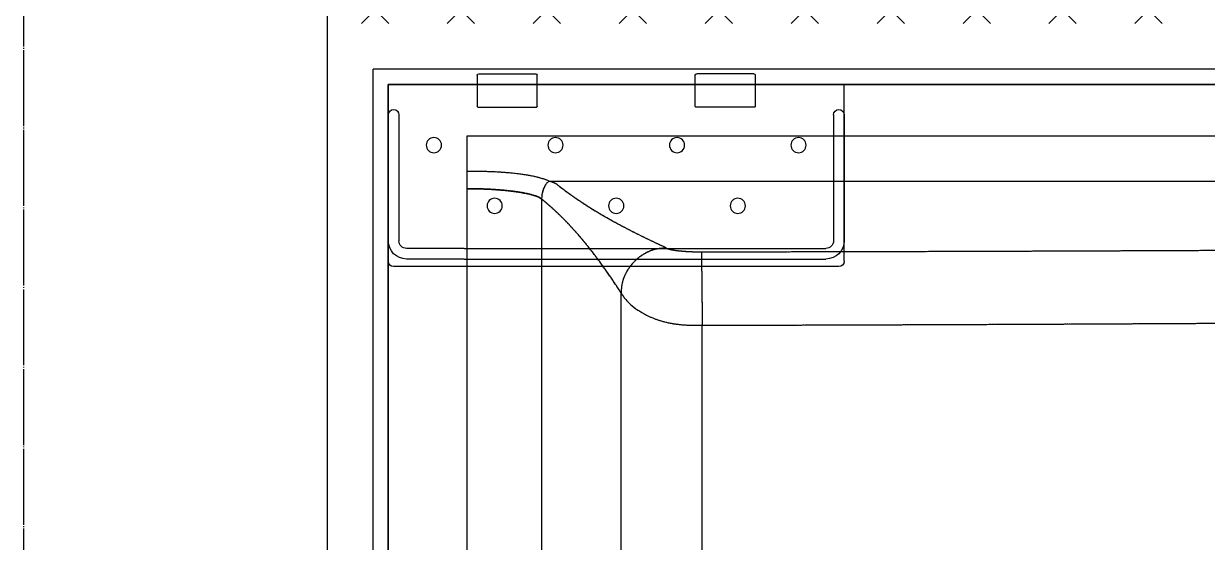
# Model space of a CAD drawing. Header units: millimetres. Extents: x 18456 to 179493, y -203649 to 469211.
# Drawn here: x 115315 to 116094, y -180501 to -180159 of the extents above; entities that cross this region are included whole.
import ezdxf

# ---------------------------------------------------------------- set-up
doc = ezdxf.new("R2010")
doc.units = ezdxf.units.MM
doc.linetypes.add('X-평면도(기본형)$0$CEN', pattern=[52.5, 50, -1, 0.5, -1])
doc.linetypes.add('X-평면도(기본형)$0$HIDDENX2', pattern=[0.75, 0.5, -0.25])
for name, color, linetype, true_color in [('X-평면도(기본형)$0$40HAT', 9, 'Continuous', 0x808080), ('X-평면도(기본형)$0$CEN', 1, 'X-평면도(기본형)$0$CEN', 0xff0000), ('X-평면도(기본형)$0$FIN', 9, 'Continuous', 0x808080), ('X-평면도(기본형)$0$FUR', 6, 'Continuous', 0xff00ff), ('X-평면도(기본형)$0$MC', 7, 'Continuous', 0x7f7fff), ('X-평면도(기본형)$0$W1', 2, 'Continuous', 0xffff00)]:
    doc.layers.add(name, color=color, linetype=linetype, true_color=true_color)

# ---------------------------------------------------------------- blocks, each defined once
blk = doc.blocks.new('X-평면도(기본형)$0$코너  선반')
at = {"layer": 'X-평면도(기본형)$0$FUR'}
for p, q in [((506927.7953689228, 180420.7733273796), (506927.7953689228, 180400.2733273796)), ((506928.7953689228, 180421.7733273796), (506966.2953689228, 180421.7733273796)), ((506928.7953689228, 180421.7733273796), (506966.2953689228, 180421.7733273796)), ((506967.2953689228, 180400.2733273796), (506967.2953689228, 180420.7733273796)), ((507071.2953689229, 180400.2733273796), (507071.2953689229, 180420.7733273796)), ((507109.7953689229, 180421.7733273796), (507072.2953689229, 180421.7733273796)), ((507109.7953689229, 180421.7733273796), (507072.2953689229, 180421.7733273796)), ((507110.7953689229, 180420.7733273796), (507110.7953689229, 180400.2733273796)), ((506869.2953689229, 180298.2733273796), (506869.2953689229, 180414.7733273796)), ((506869.2953689229, 180414.7733273796), (506927.7953689228, 180414.7733273796)), ((506967.2953689228, 180414.7733273796), (507071.2953689229, 180414.7733273796)), ((507110.7953689229, 180414.7733273796), (507169.2953689229, 180414.7733273796)), ((507169.2953689229, 180298.2733273796), (507169.2953689229, 180414.7733273796)), ((506928.2953689228, 180399.7733273796), (506966.7953689228, 180399.7733273796)), ((507110.2953689229, 180399.7733273796), (507071.7953689229, 180399.7733273796)), ((506872.7953689229, 180294.7733273796), (507165.7953689229, 180294.7733273796))]:
    blk.add_line(p, q, dxfattribs=at)
at = {"layer": 'X-평면도(기본형)$0$FUR', "color": 8, "true_color": 0x808080}
for p, q in [((506869.2953689229, 180394.7733273796), (506869.2953689229, 180311.7733273796)), ((506876.2953689229, 180394.7733273796), (506876.2953689229, 180311.7733273796)), ((507162.2953689229, 180394.7733273796), (507162.2953689229, 180311.7733273796)), ((507169.2953689229, 180394.7733273796), (507169.2953689229, 180311.7733273796)), ((507119.2953689229, 180306.7733273796), (506881.2953689229, 180306.7733273796)), ((507119.2953689229, 180306.7733273796), (507157.2953689229, 180306.7733273796)), ((507119.2953689229, 180299.7733273796), (506881.2953689229, 180299.7733273796)), ((507119.2953689229, 180299.7733273796), (507157.2953689229, 180299.7733273796))]:
    blk.add_line(p, q, dxfattribs=at)
for centre in [(506899.2953689229, 180374.7733273796), (506979.2953689229, 180374.7733273796), (507059.2953689229, 180374.7733273796), (507139.2953689229, 180374.7733273796), (506939.2953689229, 180334.7733273796), (507019.2953689229, 180334.7733273796), (507099.2953689229, 180334.7733273796)]:
    blk.add_circle(centre, 5, dxfattribs=at)
at = {"layer": 'X-평면도(기본형)$0$FUR'}
for centre, radius, start, end in [((506928.7953689228, 180420.7733273796), 0.9999999999993179, 90, 180), ((506966.2953689229, 180420.7733273796), 1, 0, 90), ((507072.2953689229, 180420.7733273796), 1, 90, 180), ((507109.7953689229, 180420.7733273796), 1, 0, 90), ((506928.2953689228, 180400.2733273796), 0.4999999999997726, 180, 270), ((506966.7953689228, 180400.2733273796), 0.5, 270, 0), ((507071.7953689229, 180400.2733273796), 0.5, 180, 270), ((507110.2953689229, 180400.2733273796), 0.5, 270, 0), ((506872.7953689229, 180298.2733273796), 3.500000000000114, 180, 270), ((507165.7953689229, 180298.2733273796), 3.5, 270, 0)]:
    blk.add_arc(centre, radius, start, end, dxfattribs=at)
at = {"layer": 'X-평면도(기본형)$0$FUR', "color": 8, "true_color": 0x808080}
for centre, radius, start, end in [((506872.7953689229, 180394.7733273796), 3.5, 0, 180), ((507165.7953689229, 180394.7733273796), 3.5, 0, 180), ((506881.2953689229, 180311.7733273796), 11.99999999999989, 180, 270), ((506881.2953689229, 180311.7733273796), 4.999999999999716, 180, 270), ((507157.2953689229, 180311.7733273796), 4.999999999999545, 270, 0), ((507157.2953689229, 180311.7733273796), 12, 270, 0)]:
    blk.add_arc(centre, radius, start, end, dxfattribs=at)
blk = doc.blocks.new('X-평면도(기본형)$0$SB1703 1500')
at = {"layer": 'X-평면도(기본형)$0$FUR', "color": 8, "linetype": 'X-평면도(기본형)$0$HIDDENX2', "ltscale": 2, "true_color": 0x808080}
for points, degree in [([(0, 800), (0, 299.0099534354522), (0, 165.6511625523563), (0, 2.153683453798294e-09)], 3), ([(1500, 800), (750, 800), (0, 800)], 2), ([(51.84770239325007, 742.9599574143358), (51.84770239325007, 754.5194276914262), (51.84770239325007, 766.0788979685167)], 2), ([(51.84770239325007, 766.0788979685167), (78.98799231194425, 766.0788979685167), (106.1282822306384, 766.0788979685167)], 2), ([(106.1282822306384, 766.0788979778299), (692.1686779991724, 766.0788979778299), (1278.209073767706, 766.0788979778299)], 2), ([(51.84770239325007, 736.9799707861966), (51.84770239325007, 739.9699641002662), (51.84770239325007, 742.9599574143358)], 2), ([(51.84770239325007, 733.7516752566444), (51.84770239325007, 735.3658230214205), (51.84770239325007, 736.9799707861966)], 2), ([(51.84770239325007, 731.3074284558534), (51.84770239325007, 732.5295518562489), (51.84770239325007, 733.7516752566444)], 2), ([(106.1282822304638, 736.3708559155639), (496.8214334683726, 736.3708559824154), (887.5145847063395, 736.370856049296), (1278.207735944248, 736.3708561161475)], 3), ([(106.1309020272456, 736.3719975177082), (109.2819223681581, 735.4305682095), (110.7109679501154, 734.4112307014293)], 2), ([(110.7257892636699, 734.4115817611164), (136.9109033436398, 713.3070188632701), (182.1387169455411, 692.8359918280621)], 2), ([(51.84770239325007, 731.3074284558534), (51.85730514122406, 731.3074304658803), (51.86690801201621, 731.3074319856532), (51.87651100358926, 731.3074330152012)], 3), ([(51.8477020941209, 399.9999199876911), (51.8477020941209, 565.6535418684944), (51.8477020941209, 731.3071637492976)], 2), ([(101.1044580895104, 400.0003563296923), (101.1044581868919, 524.7746543679968), (101.1044582843315, 624.5489524062723), (101.1044583817711, 724.3232504445477)], 3), ([(101.104560768872, 724.3267537463398), (101.1045607682609, 724.3250020948617), (101.1045607676497, 724.3232504433836)], 2), ([(101.1299472772516, 724.3027043220354), (101.1172540230618, 724.3147290341876), (101.104560768872, 724.3267537463398)], 2), ([(101.1306146758143, 724.3335865730187), (101.1304674616549, 724.3274100524432), (101.1303203732823, 724.3212335844873), (101.1301733689616, 724.3150571518345), (101.1300264067831, 724.308880736935), (101.1298794446047, 724.3027043220354)], 5), ([(182.9715878423885, 692.1676849428914), (174.8975802590139, 691.8527688732138), (166.8235726756393, 691.5378528035653), (154.0467935121269, 678.8024741181289), (153.5974895582767, 670.7294892550854), (153.1926419605152, 662.6565043919836)], 5), ([(182.1387169455411, 692.8359918280621), (182.518447640352, 692.501083115465), (182.9715878423885, 692.1679471040261)], 2), ([(206.071993232239, 689.7307010322693), (405.573660477472, 690.0275754915201), (604.949446150451, 691.0575522815925)], 2), ([(153.1926419605734, 662.6565043919836), (152.7920898422017, 663.2835674294329), (152.39153772383, 663.9106304668821)], 2), ([(153.1926419605734, 400.0000664443651), (153.1926419605734, 531.3282854181743), (153.1926419605734, 662.6565043919836)], 2), ([(202.851316701388, 641.357875504822), (204.0797092510038, 641.3502987974789), (205.3068025928224, 641.3522069227183), (206.5257934699184, 641.3565459318925)], 3)]:
    blk.add_open_spline(points, degree=degree, dxfattribs=at)
at = {"layer": 'X-평면도(기본형)$0$FUR'}
for points, degree in [([(0, 800), (0, 299.0099534354522), (0, 165.6511625523563), (0, 2.153683453798294e-09)], 3), ([(1500, 800), (750, 800), (0, 800)], 2), ([(51.84770239325007, 742.9599574143358), (51.84770239325007, 754.5194276914262), (51.84770239325007, 766.0788979685167)], 2), ([(51.84770239325007, 766.0788979685167), (78.98799231194425, 766.0788979685167), (106.1282822306384, 766.0788979685167)], 2), ([(106.1282822306384, 766.0788979778299), (692.1686779991724, 766.0788979778299), (1278.209073767706, 766.0788979778299)], 2), ([(51.84770239325007, 736.9799707861966), (51.84770239325007, 739.9699641002662), (51.84770239325007, 742.9599574143358)], 2), ([(51.84770239325007, 733.7516752566444), (51.84770239325007, 735.3658230214205), (51.84770239325007, 736.9799707861966)], 2), ([(51.84770239325007, 731.3074284558534), (51.84770239325007, 732.5295518562489), (51.84770239325007, 733.7516752566444)], 2), ([(51.84770239325007, 731.3074284558534), (51.85730514122406, 731.3074304658803), (51.86690801201621, 731.3074319856532), (51.87651100358926, 731.3074330152012)], 3), ([(51.8477020941209, 399.9999199876911), (51.8477020941209, 565.6535418684944), (51.8477020941209, 731.3071637492976)], 2)]:
    blk.add_open_spline(points, degree=degree, dxfattribs=at)
at = {"layer": 'X-평면도(기본형)$0$FUR', "color": 8, "linetype": 'X-평면도(기본형)$0$HIDDENX2', "ltscale": 2, "true_color": 0x808080}
for points, degree, knots in [([(51.84770239325007, 742.9599574143358), (57.25002424354898, 742.9588877671049), (62.76317830011249, 742.8540365422377), (73.42356112663401, 742.4002154295449), (78.60951141477562, 742.0430450444692), (88.2281284079072, 740.9773140980978), (92.67191393201938, 740.255549858528), (100.3968979411875, 738.4764940554451), (103.6893122002366, 737.4107230044028), (106.1309069963754, 736.3712090881309)], 3, [0, 0, 0, 0, 0.25, 0.25, 0.5, 0.5, 0.7499999999999999, 0.7499999999999999, 1, 1, 1, 1]), ([(101.5508394870558, 728.6309204195859), (101.5548796615331, 728.6485012513003), (101.8009282673011, 729.7116562403389), (102.2867093929672, 731.160558514297), (102.7828872236423, 732.2975607251865), (102.9327577297809, 732.6181321713957)], 3, [0, 0, 0, 0, 0.01139093183086673, 0.6895089859466497, 1, 1, 1, 1]), ([(102.9327577297809, 732.6181321713957), (102.9721681863302, 732.7024307231186), (103.0999976990861, 732.9706345486338), (103.2301400629221, 733.227117442817), (103.3204957246198, 733.3974931169942), (103.3206361155608, 733.3977578215417), (103.3207765096449, 733.3980225137784)], 3, [0, 0, 0, 0, 0.3101582223119344, 0.9989281759331065, 0.9989281759331065, 1, 1, 1, 1]), ([(103.3207765096449, 733.3980225137784), (103.6925750846858, 734.0989936882397), (104.0863780175569, 734.7136834924167), (104.8122276448412, 735.5693194958149), (105.1289028783794, 735.8479449314473), (105.5032496136264, 736.0754866993229), (105.5407088956563, 736.0972002141643), (105.578820615483, 736.1183121361537)], 3, [0, 0, 0, 0, 0.5339167873800323, 0.5339167873800323, 0.9527767628377517, 0.9527767628377517, 1, 1, 1, 1]), ([(105.578820615483, 736.1183121361537), (105.5790158783202, 736.1184203016746), (105.5792111582705, 736.1185284513922), (105.7663623535191, 736.222152102564), (105.9448204533546, 736.2973412690917), (106.1309069963754, 736.3712090881309)], 3, [0, 0, 0, 0, 0.001043526449281883, 0.001043526449281883, 1, 1, 1, 1]), ([(51.87651100358926, 731.3074330152012), (57.71340620564297, 731.3080588072771), (63.59492209006567, 731.1275861761533), (74.55760053714039, 730.4421805709135), (79.69497168698581, 729.9345188473817), (88.60651932144538, 728.6621085926017), (92.38394432346104, 727.8980783123989), (98.14581392286345, 726.2115666083992), (100.1432060584775, 725.2867140409944), (101.1306141391397, 724.3338287633378)], 3, [0, 0, 0, 0, 0.2496919009422602, 0.2496919009422602, 0.4997946006281734, 0.4997946006281734, 0.7498973003140866, 0.7498973003140866, 1, 1, 1, 1]), ([(101.1044583817711, 724.3232504445477), (100.9812278845347, 724.4348498838954), (100.7330845552497, 724.6595723109203), (100.092873629008, 725.1099904465373), (99.07732362684328, 725.6743140736653), (97.4940268782666, 726.3419079376617), (95.53796991193667, 726.9968561168644), (93.21010270935949, 727.6312861811602), (90.52235455566552, 728.2366593382321), (87.49551288923249, 728.8044833137828), (84.15954977727961, 729.3263502188493), (80.55262947722804, 729.7934248519014), (76.72034633450676, 730.2022114103311), (72.71345857164124, 730.5497499926423), (68.58560940914322, 730.833044520783), (64.39094478654442, 731.0486482203705), (60.1825698048342, 731.1993200011784), (56.68511053628754, 731.2728495599877), (53.92288169887615, 731.3029683809727), (52.55742989422288, 731.3057687230757), (51.87651104270481, 731.3071651881037)], 3, [0, 0, 0, 0, 0.02908179323226727, 0.05856060922619059, 0.1186272702818422, 0.1800573098370524, 0.2426714282812583, 0.3062652241419371, 0.3706103601586211, 0.4354618301016513, 0.5005635219259694, 0.5656533545015136, 0.6304647994193922, 0.6947355450226448, 0.7582159453810808, 0.8206754078472396, 0.88190699613696, 0.9417290499183574, 0.9709416412401941, 1, 1, 1, 1]), ([(101.1306141391397, 724.3338287633378), (101.1306135953055, 724.3440894955129), (101.1306133429171, 724.3543489879812), (101.13061427098, 724.3851788110042), (101.1306171477772, 724.4057424492785), (101.1306390192476, 724.4675951145473), (101.1306712874211, 724.50878876762), (101.1308722433168, 724.6331572975032), (101.131144924555, 724.7157993075089), (101.1327756930841, 724.9678792131017), (101.1349420224433, 725.1344385079865), (101.1477324654697, 725.6608493456733), (101.164603561454, 726.0026924164267), (101.2619585614884, 727.1819060842972), (101.3918968961807, 727.9371651761467), (101.5490459329449, 728.6231157662114), (101.5508394870558, 728.6309204195859)], 3, [0, 0, 0, 0, 0.006638420748657362, 0.006638420748657362, 0.01994543616147655, 0.01994543616147655, 0.0466365562265085, 0.0466365562265085, 0.1002991891519794, 0.1002991891519794, 0.2091808616896365, 0.2091808616896365, 0.4388350053583097, 0.4388350053583097, 0.9936078078001678, 1, 1, 1, 1]), ([(152.39153772383, 663.9106304668821), (139.7661545159644, 683.6038096642587), (126.9215627938975, 698.7362193096196), (114.0771985304309, 713.8683609825093), (101.1299472772516, 724.3027043220354)], 2, [0, 0, 0, 0.5, 0.5, 1, 1, 1]), ([(182.9715878423885, 692.1679471040261), (184.033323573065, 691.6407221049303), (186.2409198837122, 691.1899841712439), (188.4488569876994, 690.7391766557703), (191.578032860707, 690.4087762486306), (194.7060716990964, 690.0784958975855), (198.4243927669595, 689.9045776035637), (202.1449475940899, 689.730554829177), (206.071993232239, 689.7307010322693)], 2, [0, 0, 0, 0.25, 0.25, 0.5, 0.5, 0.75, 0.75, 1, 1, 1]), ([(206.071993232239, 689.7304388711345), (206.0724509298452, 689.5173462770763), (206.0729086274514, 689.3042536829598), (206.0739506979589, 689.062922999612), (206.0759622061742, 688.7729549426876), (206.0825402766932, 688.0507063945406), (206.0872234512353, 687.6123307130183), (206.0934911094955, 687.0887985432928), (206.1014254490728, 686.4713559434749), (206.1208515235339, 685.018827007967), (206.1324508856633, 684.1772965178243), (206.1457323094364, 683.2285765933339), (206.1605040688301, 682.175340205431), (206.1927599774208, 679.8538745019468), (206.2102850441588, 678.582369573589), (206.2287943375413, 677.2165349040879), (206.247927453951, 675.7674245280796), (206.2867086798651, 672.7279403859866), (206.3063567904755, 671.1375663112558), (206.3258960274979, 669.4892076475662), (206.3449540964793, 667.7971018005046), (206.3812018207973, 664.3800160880783), (206.3984168782481, 662.6560223854613), (206.4145827273023, 660.9151569065289), (206.4294738750323, 659.1691334634088), (206.4560930369771, 655.7387101776258), (206.4679061236675, 654.0541062589618), (206.4783516676398, 652.3802442723536), (206.4874613091815, 650.7219089825521), (206.5030573172262, 647.5109773142613), (206.5096443446237, 645.957007054938), (206.5153815313824, 644.4169888925098), (206.520592922694, 642.8867702950665), (206.5257934699184, 641.3565459318925)], 5, [0, 0, 0, 0, 0, 0, 0.1182491438077989, 0.1182491438077989, 0.1182491438077989, 0.1182491438077989, 0.242104398575008, 0.242104398575008, 0.242104398575008, 0.242104398575008, 0.3700009392091754, 0.3700009392091754, 0.3700009392091754, 0.3700009392091754, 0.5000184029095951, 0.5000184029095951, 0.5000184029095951, 0.5000184029095951, 0.6300361506720954, 0.6300361506720954, 0.6300361506720954, 0.6300361506720954, 0.7579335154789638, 0.7579335154789638, 0.7579335154789638, 0.7579335154789638, 0.8817900572002803, 0.8817900572002803, 0.8817900572002803, 0.8817900572002803, 1, 1, 1, 1, 1, 1]), ([(153.1926419605152, 662.6565043919836), (153.5214121164172, 662.1397817660472), (153.8825475275517, 661.5694916967186), (154.652987808222, 660.4323705439456), (155.0656842142344, 659.8571850804146), (156.4341078550206, 658.1099075568491), (157.4701809840044, 656.9655883323576), (159.9285341484938, 654.6288154302747), (161.3174396416871, 653.4643939796952), (164.541523030086, 651.1209845471312), (166.3657308612019, 649.9521598162828), (170.4708308886038, 647.7156732574804), (172.7717698646593, 646.6329096644768), (178.0142282730667, 644.6516704093083), (180.9743648520089, 643.7526583325816), (185.9135311951977, 642.7014737380669), (187.6439238984603, 642.4000324370863), (191.2775004252326, 641.9108676245087), (193.1373283601715, 641.7312867201399), (197.5948517725919, 641.4335820310807), (200.2260512586799, 641.3740681037598), (202.851316701388, 641.357875504822)], 3, [0, 0, 0, 0, 0.06509365791446971, 0.06509365791446971, 0.1301873158289397, 0.1301873158289397, 0.2603746316578794, 0.2603746316578794, 0.3905619474868191, 0.3905619474868191, 0.5207492633157585, 0.5207492633157585, 0.6509365791446983, 0.6509365791446983, 0.7811238949736379, 0.7811238949736379, 0.8462175528881077, 0.8462175528881077, 0.9113112108025776, 0.9113112108025776, 1, 1, 1, 1]), ([(206.5257934699184, 641.3565459318925), (273.1841359495302, 641.5182715222472), (339.7973279600265, 641.7411076520511), (439.7744013430201, 642.1681862013065), (472.9618778896984, 642.3252557900851), (523.0237309817458, 642.5855820651632), (539.637474940042, 642.6755632032291), (572.9118405992631, 642.8649497698643), (589.6597791134263, 642.9606891784933), (606.2271904761437, 643.0674119456671)], 3, [0, 0, 0, 0, 0.4999999999999999, 0.4999999999999999, 0.75, 0.75, 0.875, 0.875, 1, 1, 1, 1]), ([(206.5257932998938, 418.3991483374266), (206.5257932997774, 489.7348636370152), (206.5257932997774, 536.1761258297192), (206.5257932997774, 602.1516960301669), (206.5257932997774, 621.7334023996373), (206.5257932998356, 641.3565733153955)], 3, [0, 0, 0, 0, 0.7026332934537025, 0.7026332934537025, 1, 1, 1, 1])]:
    blk.add_open_spline(points, degree=degree, knots=knots, dxfattribs=at)
at = {"layer": 'X-평면도(기본형)$0$FUR', "color": 8, "true_color": 0x808080}
for points, degree, knots in [([(51.84770239325007, 742.9599574143358), (57.25002424354898, 742.9588877671049), (62.76317830011249, 742.8540365422377), (73.42356112663401, 742.4002154295449), (78.60951141477562, 742.0430450444692), (88.2281284079072, 740.9773140980978), (92.67191393201938, 740.255549858528), (100.3968979411875, 738.4764940554451), (103.6893122002366, 737.4107230044028), (106.1309069963754, 736.3712090881309)], 3, [0, 0, 0, 0, 0.25, 0.25, 0.5, 0.5, 0.7499999999999999, 0.7499999999999999, 1, 1, 1, 1]), ([(101.5508394870558, 728.6309204195859), (101.5548796615331, 728.6485012513003), (101.8009282673011, 729.7116562403389), (102.2867093929672, 731.160558514297), (102.7828872236423, 732.2975607251865), (102.9327577297809, 732.6181321713957)], 3, [0, 0, 0, 0, 0.01139093183086673, 0.6895089859466497, 1, 1, 1, 1]), ([(102.9327577297809, 732.6181321713957), (102.9721681863302, 732.7024307231186), (103.0999976990861, 732.9706345486338), (103.2301400629221, 733.227117442817), (103.3204957246198, 733.3974931169942), (103.3206361155608, 733.3977578215417), (103.3207765096449, 733.3980225137784)], 3, [0, 0, 0, 0, 0.3101582223119344, 0.9989281759331065, 0.9989281759331065, 1, 1, 1, 1]), ([(103.3207765096449, 733.3980225137784), (103.6925750846858, 734.0989936882397), (104.0863780175569, 734.7136834924167), (104.8122276448412, 735.5693194958149), (105.1289028783794, 735.8479449314473), (105.5032496136264, 736.0754866993229), (105.5407088956563, 736.0972002141643), (105.578820615483, 736.1183121361537)], 3, [0, 0, 0, 0, 0.5339167873800323, 0.5339167873800323, 0.9527767628377517, 0.9527767628377517, 1, 1, 1, 1]), ([(105.578820615483, 736.1183121361537), (105.5790158783202, 736.1184203016746), (105.5792111582705, 736.1185284513922), (105.7663623535191, 736.222152102564), (105.9448204533546, 736.2973412690917), (106.1309069963754, 736.3712090881309)], 3, [0, 0, 0, 0, 0.001043526449281883, 0.001043526449281883, 1, 1, 1, 1]), ([(51.87651100358926, 731.3074330152012), (57.71340620564297, 731.3080588072771), (63.59492209006567, 731.1275861761533), (74.55760053714039, 730.4421805709135), (79.69497168698581, 729.9345188473817), (88.60651932144538, 728.6621085926017), (92.38394432346104, 727.8980783123989), (98.14581392286345, 726.2115666083992), (100.1432060584775, 725.2867140409944), (101.1306141391397, 724.3338287633378)], 3, [0, 0, 0, 0, 0.2496919009422602, 0.2496919009422602, 0.4997946006281734, 0.4997946006281734, 0.7498973003140866, 0.7498973003140866, 1, 1, 1, 1]), ([(101.1044583817711, 724.3232504445477), (100.9812278845347, 724.4348498838954), (100.7330845552497, 724.6595723109203), (100.092873629008, 725.1099904465373), (99.07732362684328, 725.6743140736653), (97.4940268782666, 726.3419079376617), (95.53796991193667, 726.9968561168644), (93.21010270935949, 727.6312861811602), (90.52235455566552, 728.2366593382321), (87.49551288923249, 728.8044833137828), (84.15954977727961, 729.3263502188493), (80.55262947722804, 729.7934248519014), (76.72034633450676, 730.2022114103311), (72.71345857164124, 730.5497499926423), (68.58560940914322, 730.833044520783), (64.39094478654442, 731.0486482203705), (60.1825698048342, 731.1993200011784), (56.68511053628754, 731.2728495599877), (53.92288169887615, 731.3029683809727), (52.55742989422288, 731.3057687230757), (51.87651104270481, 731.3071651881037)], 3, [0, 0, 0, 0, 0.02908179323226727, 0.05856060922619059, 0.1186272702818422, 0.1800573098370524, 0.2426714282812583, 0.3062652241419371, 0.3706103601586211, 0.4354618301016513, 0.5005635219259694, 0.5656533545015136, 0.6304647994193922, 0.6947355450226448, 0.7582159453810808, 0.8206754078472396, 0.88190699613696, 0.9417290499183574, 0.9709416412401941, 1, 1, 1, 1]), ([(101.1306141391397, 724.3338287633378), (101.1306135953055, 724.3440894955129), (101.1306133429171, 724.3543489879812), (101.13061427098, 724.3851788110042), (101.1306171477772, 724.4057424492785), (101.1306390192476, 724.4675951145473), (101.1306712874211, 724.50878876762), (101.1308722433168, 724.6331572975032), (101.131144924555, 724.7157993075089), (101.1327756930841, 724.9678792131017), (101.1349420224433, 725.1344385079865), (101.1477324654697, 725.6608493456733), (101.164603561454, 726.0026924164267), (101.2619585614884, 727.1819060842972), (101.3918968961807, 727.9371651761467), (101.5490459329449, 728.6231157662114), (101.5508394870558, 728.6309204195859)], 3, [0, 0, 0, 0, 0.006638420748657362, 0.006638420748657362, 0.01994543616147655, 0.01994543616147655, 0.0466365562265085, 0.0466365562265085, 0.1002991891519794, 0.1002991891519794, 0.2091808616896365, 0.2091808616896365, 0.4388350053583097, 0.4388350053583097, 0.9936078078001678, 1, 1, 1, 1]), ([(152.39153772383, 663.9106304668821), (139.7661545159644, 683.6038096642587), (126.9215627938975, 698.7362193096196), (114.0771985304309, 713.8683609825093), (101.1299472772516, 724.3027043220354)], 2, [0, 0, 0, 0.5, 0.5, 1, 1, 1]), ([(182.9715878423885, 692.1679471040261), (184.033323573065, 691.6407221049303), (186.2409198837122, 691.1899841712439), (188.4488569876994, 690.7391766557703), (191.578032860707, 690.4087762486306), (194.7060716990964, 690.0784958975855), (198.4243927669595, 689.9045776035637), (202.1449475940899, 689.730554829177), (206.071993232239, 689.7307010322693)], 2, [0, 0, 0, 0.25, 0.25, 0.5, 0.5, 0.75, 0.75, 1, 1, 1]), ([(206.071993232239, 689.7304388711345), (206.0724509298452, 689.5173462770763), (206.0729086274514, 689.3042536829598), (206.0739506979589, 689.062922999612), (206.0759622061742, 688.7729549426876), (206.0825402766932, 688.0507063945406), (206.0872234512353, 687.6123307130183), (206.0934911094955, 687.0887985432928), (206.1014254490728, 686.4713559434749), (206.1208515235339, 685.018827007967), (206.1324508856633, 684.1772965178243), (206.1457323094364, 683.2285765933339), (206.1605040688301, 682.175340205431), (206.1927599774208, 679.8538745019468), (206.2102850441588, 678.582369573589), (206.2287943375413, 677.2165349040879), (206.247927453951, 675.7674245280796), (206.2867086798651, 672.7279403859866), (206.3063567904755, 671.1375663112558), (206.3258960274979, 669.4892076475662), (206.3449540964793, 667.7971018005046), (206.3812018207973, 664.3800160880783), (206.3984168782481, 662.6560223854613), (206.4145827273023, 660.9151569065289), (206.4294738750323, 659.1691334634088), (206.4560930369771, 655.7387101776258), (206.4679061236675, 654.0541062589618), (206.4783516676398, 652.3802442723536), (206.4874613091815, 650.7219089825521), (206.5030573172262, 647.5109773142613), (206.5096443446237, 645.957007054938), (206.5153815313824, 644.4169888925098), (206.520592922694, 642.8867702950665), (206.5257934699184, 641.3565459318925)], 5, [0, 0, 0, 0, 0, 0, 0.1182491438077989, 0.1182491438077989, 0.1182491438077989, 0.1182491438077989, 0.242104398575008, 0.242104398575008, 0.242104398575008, 0.242104398575008, 0.3700009392091754, 0.3700009392091754, 0.3700009392091754, 0.3700009392091754, 0.5000184029095951, 0.5000184029095951, 0.5000184029095951, 0.5000184029095951, 0.6300361506720954, 0.6300361506720954, 0.6300361506720954, 0.6300361506720954, 0.7579335154789638, 0.7579335154789638, 0.7579335154789638, 0.7579335154789638, 0.8817900572002803, 0.8817900572002803, 0.8817900572002803, 0.8817900572002803, 1, 1, 1, 1, 1, 1]), ([(153.1926419605152, 662.6565043919836), (153.5214121164172, 662.1397817660472), (153.8825475275517, 661.5694916967186), (154.652987808222, 660.4323705439456), (155.0656842142344, 659.8571850804146), (156.4341078550206, 658.1099075568491), (157.4701809840044, 656.9655883323576), (159.9285341484938, 654.6288154302747), (161.3174396416871, 653.4643939796952), (164.541523030086, 651.1209845471312), (166.3657308612019, 649.9521598162828), (170.4708308886038, 647.7156732574804), (172.7717698646593, 646.6329096644768), (178.0142282730667, 644.6516704093083), (180.9743648520089, 643.7526583325816), (185.9135311951977, 642.7014737380669), (187.6439238984603, 642.4000324370863), (191.2775004252326, 641.9108676245087), (193.1373283601715, 641.7312867201399), (197.5948517725919, 641.4335820310807), (200.2260512586799, 641.3740681037598), (202.851316701388, 641.357875504822)], 3, [0, 0, 0, 0, 0.06509365791446971, 0.06509365791446971, 0.1301873158289397, 0.1301873158289397, 0.2603746316578794, 0.2603746316578794, 0.3905619474868191, 0.3905619474868191, 0.5207492633157585, 0.5207492633157585, 0.6509365791446983, 0.6509365791446983, 0.7811238949736379, 0.7811238949736379, 0.8462175528881077, 0.8462175528881077, 0.9113112108025776, 0.9113112108025776, 1, 1, 1, 1]), ([(206.5257934699184, 641.3565459318925), (273.1841359495302, 641.5182715222472), (339.7973279600265, 641.7411076520511), (439.7744013430201, 642.1681862013065), (472.9618778896984, 642.3252557900851), (523.0237309817458, 642.5855820651632), (539.637474940042, 642.6755632032291), (572.9118405992631, 642.8649497698643), (589.6597791134263, 642.9606891784933), (606.2271904761437, 643.0674119456671)], 3, [0, 0, 0, 0, 0.4999999999999999, 0.4999999999999999, 0.75, 0.75, 0.875, 0.875, 1, 1, 1, 1]), ([(206.5257932998938, 418.3991483374266), (206.5257932997774, 489.7348636370152), (206.5257932997774, 536.1761258297192), (206.5257932997774, 602.1516960301669), (206.5257932997774, 621.7334023996373), (206.5257932998356, 641.3565733153955)], 3, [0, 0, 0, 0, 0.7026332934537025, 0.7026332934537025, 1, 1, 1, 1])]:
    blk.add_open_spline(points, degree=degree, knots=knots, dxfattribs=at)
for points, degree in [([(106.1282822304638, 736.3708559155639), (496.8214334683726, 736.3708559824154), (887.5145847063395, 736.370856049296), (1278.207735944248, 736.3708561161475)], 3), ([(106.1309020272456, 736.3719975177082), (109.2819223681581, 735.4305682095), (110.7109679501154, 734.4112307014293)], 2), ([(110.7257892636699, 734.4115817611164), (136.9109033436398, 713.3070188632701), (182.1387169455411, 692.8359918280621)], 2), ([(101.1044580895104, 400.0003563296923), (101.1044581868919, 524.7746543679968), (101.1044582843315, 624.5489524062723), (101.1044583817711, 724.3232504445477)], 3), ([(101.104560768872, 724.3267537463398), (101.1045607682609, 724.3250020948617), (101.1045607676497, 724.3232504433836)], 2), ([(101.1299472772516, 724.3027043220354), (101.1172540230618, 724.3147290341876), (101.104560768872, 724.3267537463398)], 2), ([(101.1306146758143, 724.3335865730187), (101.1304674616549, 724.3274100524432), (101.1303203732823, 724.3212335844873), (101.1301733689616, 724.3150571518345), (101.1300264067831, 724.308880736935), (101.1298794446047, 724.3027043220354)], 5), ([(182.9715878423885, 692.1676849428914), (174.8975802590139, 691.8527688732138), (166.8235726756393, 691.5378528035653), (154.0467935121269, 678.8024741181289), (153.5974895582767, 670.7294892550854), (153.1926419605152, 662.6565043919836)], 5), ([(182.1387169455411, 692.8359918280621), (182.518447640352, 692.501083115465), (182.9715878423885, 692.1679471040261)], 2), ([(206.071993232239, 689.7307010322693), (405.573660477472, 690.0275754915201), (604.949446150451, 691.0575522815925)], 2), ([(153.1926419605734, 662.6565043919836), (152.7920898422017, 663.2835674294329), (152.39153772383, 663.9106304668821)], 2), ([(153.1926419605734, 400.0000664443651), (153.1926419605734, 531.3282854181743), (153.1926419605734, 662.6565043919836)], 2), ([(202.851316701388, 641.357875504822), (204.0797092510038, 641.3502987974789), (205.3068025928224, 641.3522069227183), (206.5257934699184, 641.3565459318925)], 3)]:
    blk.add_open_spline(points, degree=degree, dxfattribs=at)
blk = doc.blocks.new('X-평면도(기본형)$0$ba15002200')
at = {"layer": 'X-평면도(기본형)$0$MC'}
blk.add_lwpolyline([(0, 2200), (1500, 2200), (1500, 0), (0, 0)], close=True, dxfattribs=at)
at = {"layer": 'X-평면도(기본형)$0$FUR'}
blk.add_blockref('X-평면도(기본형)$0$SB1703 1500', (0, 1400), dxfattribs=at)
at = {"layer": 'X-평면도(기본형)$0$FUR', "xscale": -1}
blk.add_blockref('X-평면도(기본형)$0$코너  선반', (507169.2953689229, -178214.7733273796), dxfattribs=at)

msp = doc.modelspace()

# ---------------------------------------------------------------- hatches: boundary and pattern name
at = {"layer": 'X-평면도(기본형)$0$40HAT'}
h = msp.add_hatch(dxfattribs=at)
h.set_pattern_fill('H3', color=256, scale=40, style=0, pattern_type=2)
h.set_pattern_definition([(315, (-605844.5438924324, -337778.4268450412), (28.28427124746192, 28.28427124746188), []), (45, (-605844.5438924324, -337778.4268450412), (-28.2842712474619, 28.28427124746191), [])])
h.paths.add_polyline_path([(117094.5683285247, -181639.1536608932), (117204.568328521, -181639.1536608931), (117204.5683285228, -179649.1536608931), (117094.5683285228, -179649.1536608931), (117094.5683285227, -180069.1536608932), (115514.5683285228, -180069.1536608931), (115514.5683285228, -180159.1536608931), (117094.5683285228, -180159.1536608931), (117094.5683285246, -181639.1536608932)], flags=0)

# ---------------------------------------------------------------- linework, layer by layer
at = {"layer": 'X-평면도(기본형)$0$CEN'}
for p, q in [((115314.5683285235, -187839.1536608931), (115314.5683285221, -178849.1536608931)), ((115314.568328521, -187839.1536608931), (115314.5683285224, -178849.1536608931))]:
    msp.add_line(p, q, dxfattribs=at)
at = {"layer": 'X-평면도(기본형)$0$FIN'}
for p in [(117064.5683285228, -180189.1536608931), (115544.5683285228, -182409.1536608931)]:
    msp.add_line(p, (115544.5683285228, -180189.1536608931), dxfattribs=at)
at = {"layer": 'X-평면도(기본형)$0$W1'}
msp.add_line((115514.5683285228, -184659.1536608932), (115514.5683285228, -179999.1536608931), dxfattribs=at)

# ---------------------------------------------------------------- block references
msp.add_blockref('X-평면도(기본형)$0$ba15002200', (115554.5683285228, -182399.1536608931))

doc.saveas('drawing.dxf')
